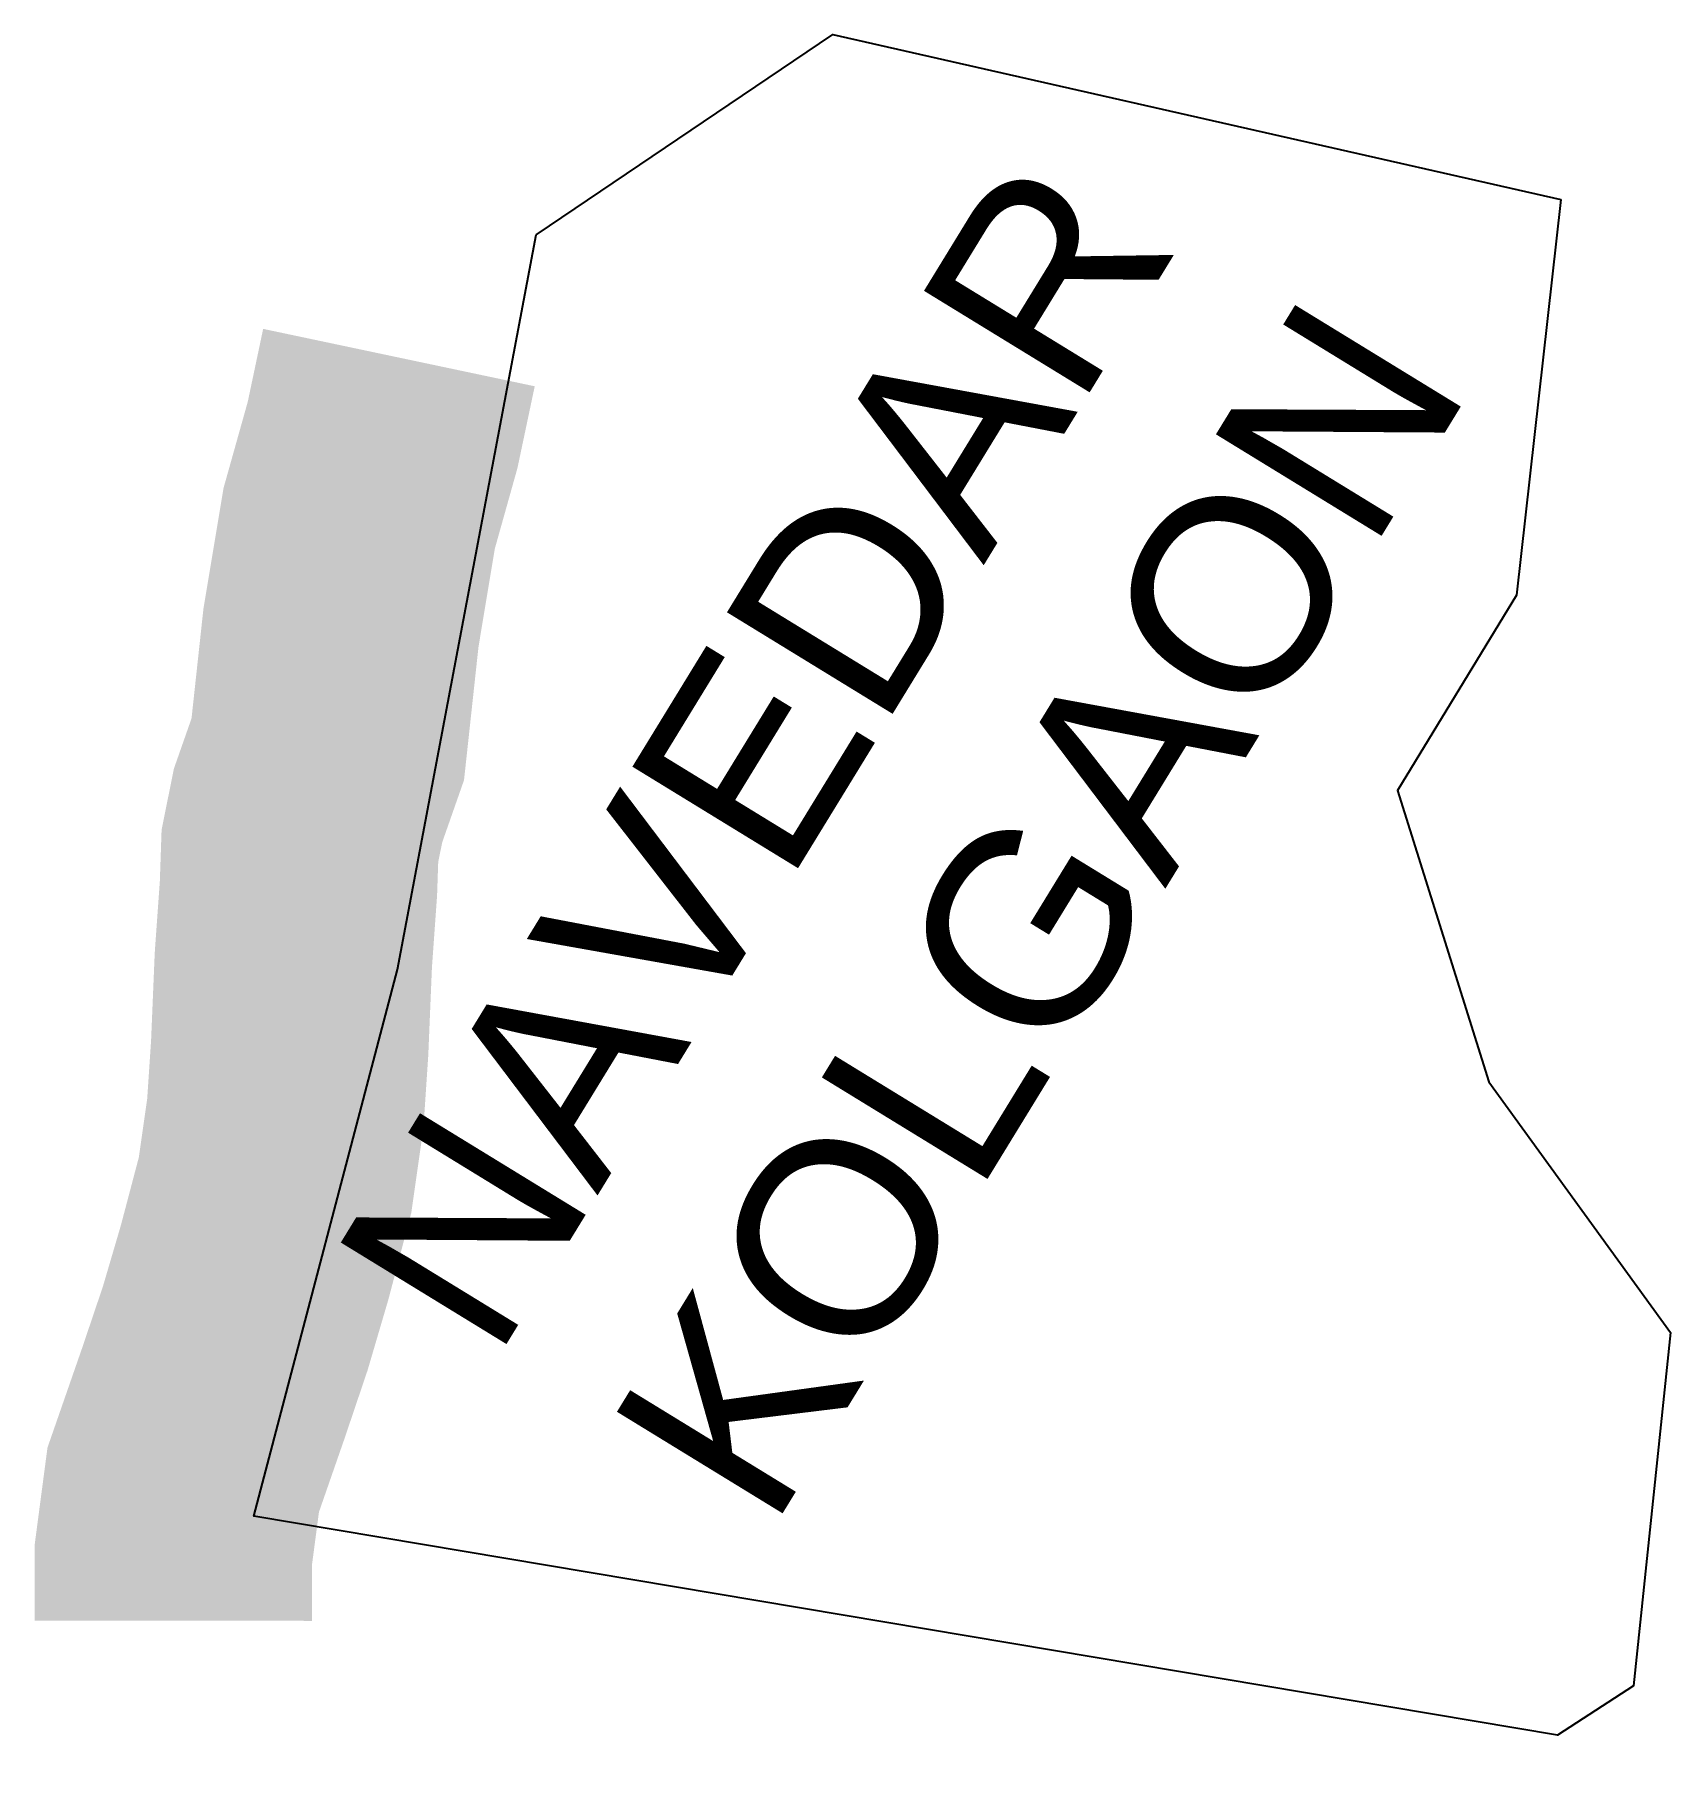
# Model space of a CAD drawing. Header units: metres. Extents: x 274899 to 275194, y 2079316 to 2079627.
import ezdxf

# ---------------------------------------------------------------- set-up
doc = ezdxf.new("R2010")
doc.units = ezdxf.units.M
for name, color, linetype in [('UNPROTECTED', 130, 'Continuous'), ('village', 3, 'Continuous'), ('VILLAGE NAME', 250, 'Continuous')]:
    doc.layers.add(name, color=color, linetype=linetype)
doc.styles.get("Standard").update_dxf_attribs({"font": 'simplex.shx'})

msp = doc.modelspace()

# ---------------------------------------------------------------- linework, layer by layer
at = {"layer": 'UNPROTECTED', "const_width": 50, "flags": 128}
msp.add_lwpolyline([(274964.75, 2079568.8), (274961.8, 2079554.84), (274957.59, 2079539.85), (274954.3, 2079520.08), (274951.93, 2079498.25), (274948.38, 2079488.13), (274946.91, 2079480.84), (274946.65, 2079473.22), (274945.73, 2079460.33), (274945.07, 2079444.51), (274944.28, 2079432.67), (274942.43, 2079419.75), (274938.75, 2079405.81), (274935.26, 2079393.94), (274931.29, 2079382.19), (274925.89, 2079366.67), (274924.11, 2079353.18), (274924.1, 2079341.29)], dxfattribs=at)
at = {"layer": 'village', "flags": 128}
msp.add_lwpolyline([(275070.16, 2079620.82), (275174.07, 2079597.3)], dxfattribs=at)
at = {"layer": 'village'}
for points in [[(275161.06, 2079438.34, 0), (275193.81, 2079393.21, 0), (275187.12, 2079329.57, 0), (275173.48, 2079320.68, 0), (274938.58, 2079360.1, 0), (274964.51, 2079458.6, 0), (274989.49, 2079590.92, 0), (275042.91, 2079626.99, 0), (275070.16, 2079620.82, 0)], [(275174.07, 2079597.3, 0), (275166.07, 2079526, 0), (275144.65, 2079490.83, 0), (275161.06, 2079438.34, 0)]]:
    msp.add_polyline3d(points, dxfattribs=at)

# ---------------------------------------------------------------- texts
at = {"layer": 'VILLAGE NAME', "insert": (274952.18, 2079405.99), "char_height": 35, "attachment_point": 1, "rotation": 58.4979}
msp.add_mtext_dynamic_manual_height_columns('{\\fArial|b0|i0|c0|p34;NAVEDAR\\PKOLGAON}', width=315.7995, gutter_width=543.74, heights=[0], dxfattribs=at)

doc.saveas('drawing.dxf')
